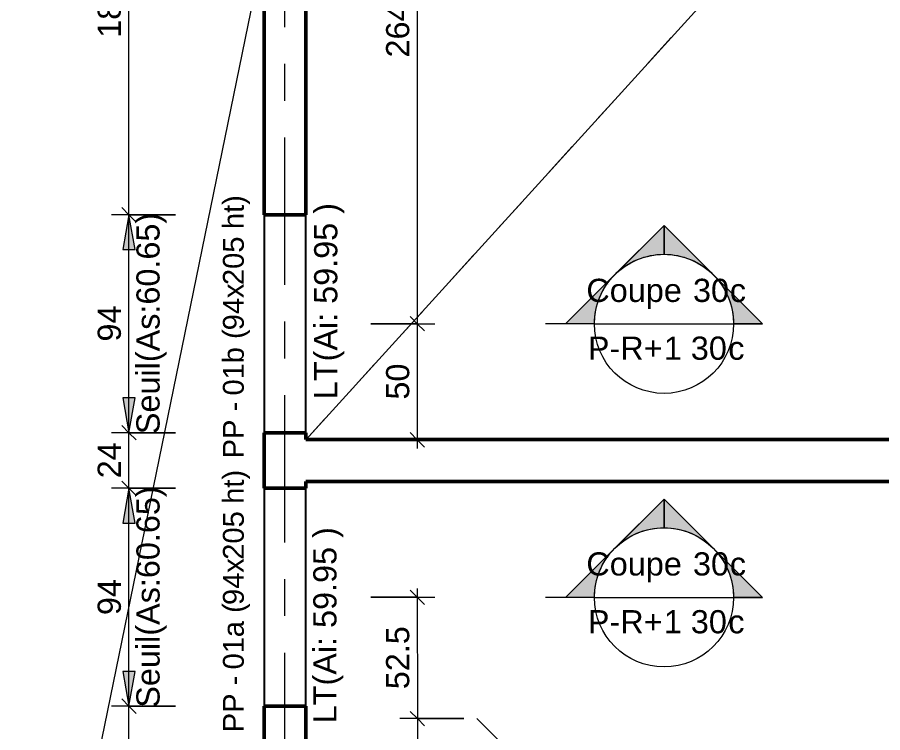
# Model space of a CAD drawing. Header units: metres. Extents: x 399 to 3028, y -427 to 863.
# Drawn here: x 459.749 to 463.48, y -399.272 to -396.186 of the extents above; entities that cross this region are included whole.
import ezdxf

# ---------------------------------------------------------------- set-up
doc = ezdxf.new("R2010")
doc.units = ezdxf.units.M
doc.linetypes.add('Ligne de quadrillage', pattern=[1.11125, 0.635, -0.15875, 0.15875, -0.15875])
doc.linetypes.add('Tiret', pattern=[0.3175, 0.15875, -0.15875])
for name, color, linetype, lineweight in [('A-ANNO-DIMS', 211, 'Continuous', 9), ('A-ANNO-DIMS-50', 211, 'Continuous', 9), ('A-DETL', 90, 'Continuous', 18), ('A-DOOR-IDEN', 31, 'Continuous', 18), ('A-FLOR', 192, 'Continuous', 18), ('A-WALL', 113, 'Continuous', 18), ('G-ANNO-DIMS', 111, 'Continuous', 9), ('G-ANNO-SYMB', 111, 'Continuous', 9), ('S-GRID', 1, 'Continuous', 9)]:
    doc.layers.add(name, color=color, linetype=linetype, lineweight=lineweight)
doc.styles.add('Arial', font='arial.ttf', dxfattribs={"height": 0.1})
doc.styles.add('Arial_6', font='arial.ttf', dxfattribs={"height": 0.09})
doc.dimstyles.new('AES-_COTATION_1_50', dxfattribs={"dimscale": 0.3048, "dimtxt": 0.102026, "dimasz": 0.205052, "dimexe": 0.246063, "dimexo": 0.0625, "dimgap": 0.016404, "dimtad": 1, "dimdec": 1, "dimlfac": 100, "dimrnd": 0.5, "dimdsep": 46, "dimtxsty": 'Arial', "dimblk1": 'OBLIQUE', "dimblk2": 'OBLIQUE', "dimsah": 1, "dimcen": 0.09, "dimdle": 0.123031, "dimazin": 0, "dimtfac": 1, "dimtdec": 4, "dimtix": 1, "dimtmove": 0, "dimatfit": 3, "dimfxl": 0.656168, "dimfxlon": 1, "dimtvp": 1, "dimtolj": 1, "dimtzin": 0, "dimarcsym": 2})
doc.dimstyles.new('AES-_COTATION_1_50_2', dxfattribs={"dimscale": 0.3048, "dimtxt": 0.102026, "dimasz": 0.205052, "dimexe": 0.246063, "dimexo": 0.0625, "dimgap": 0.016404, "dimtad": 1, "dimdec": 1, "dimlfac": 100, "dimrnd": 0.5, "dimdsep": 46, "dimtxsty": 'Arial', "dimblk1": 'OBLIQUE', "dimblk2": 'OBLIQUE', "dimsah": 1, "dimcen": 0.09, "dimdle": 0.123031, "dimazin": 0, "dimtfac": 1, "dimtdec": 4, "dimtix": 1, "dimtmove": 0, "dimatfit": 3, "dimfxl": 0.656168, "dimfxlon": 1, "dimtvp": 1, "dimtolj": 1, "dimtzin": 0, "dimarcsym": 2})
doc.dimstyles.new('AES-_COTATION_Allège_1_50', dxfattribs={"dimscale": 0.3048, "dimtxt": 0.102026, "dimasz": 0.492126, "dimexe": 0.246063, "dimexo": 0.0625, "dimgap": 0.016404, "dimtad": 1, "dimdec": 1, "dimlfac": 100, "dimrnd": 0.5, "dimdsep": 46, "dimtxsty": 'Arial', "dimsah": 1, "dimcen": 0.09, "dimdle": 0.123031, "dimazin": 0, "dimtfac": 1, "dimtdec": 4, "dimtix": 1, "dimtmove": 0, "dimatfit": 3, "dimfxl": 0.656168, "dimfxlon": 1, "dimtvp": 1, "dimtolj": 1, "dimtzin": 0, "dimarcsym": 2})

# ---------------------------------------------------------------- blocks, each defined once
blk = doc.blocks.new('DIMBLOCK175-AES_EXE_BET_TZ_R_1_COF_0100-Plan coffrage PH R_1 Diffusion')
at = {"layer": 'A-ANNO-DIMS-50', "transparency": 16777216}
for p, q in [((461.4737, -394.8638), (461.4424, -394.8326)), ((461.2737, -394.8638), (461.5487, -394.8638)), ((461.4737, -394.8638), (461.2737, -394.8638)), ((461.4737, -394.8638), (461.4737, -397.5076)), ((461.4737, -394.8638), (461.5049, -394.8951)), ((461.2737, -397.5076), (461.5487, -397.5076)), ((461.4737, -397.5076), (461.2737, -397.5076)), ((461.4737, -397.5076), (461.4425, -397.4763)), ((461.4737, -397.5076), (461.505, -397.5388))]:
    blk.add_line(p, q, dxfattribs=at)
at = {"layer": 'A-ANNO-DIMS-50', "color": 0, "transparency": 16777216, "insert": (461.3389, -396.3592), "char_height": 0.1, "width": 0.416266, "attachment_point": 1, "rotation": 90, "line_spacing_factor": 0.941778, "style": 'Arial'}
blk.add_mtext('264.5', dxfattribs=at)
blk = doc.blocks.new('_Oblique')
at = {"color": 0, "linetype": 'ByBlock', "lineweight": -2}
blk.add_line((-0.5, -0.5), (0.5, 0.5), dxfattribs=at)
blk = doc.blocks.new('DIMBLOCK176-AES_EXE_BET_TZ_R_1_COF_0100-Plan coffrage PH R_1 Diffusion')
at = {"layer": 'A-ANNO-DIMS-50', "transparency": 16777216}
for p, q in [((461.2737, -397.5076), (461.5487, -397.5076)), ((461.4737, -397.5076), (461.2737, -397.5076)), ((461.4737, -397.5076), (461.4425, -397.4763)), ((461.4737, -397.5076), (461.4737, -398.0457)), ((461.4737, -397.5076), (461.505, -397.5388)), ((461.4737, -398.0082), (461.4425, -397.9769)), ((461.2737, -398.0082), (461.5487, -398.0082)), ((461.4737, -398.0082), (461.2737, -398.0082)), ((461.4737, -398.0082), (461.505, -398.0394))]:
    blk.add_line(p, q, dxfattribs=at)
at = {"layer": 'A-ANNO-DIMS-50', "color": 0, "transparency": 16777216, "insert": (461.3389, -397.8348), "char_height": 0.1, "width": 0.184588, "attachment_point": 1, "rotation": 90, "line_spacing_factor": 0.941778, "style": 'Arial'}
blk.add_mtext('50', dxfattribs=at)
blk = doc.blocks.new('DIMBLOCK177-AES_EXE_BET_TZ_R_1_COF_0100-Plan coffrage PH R_1 Diffusion')
at = {"layer": 'A-ANNO-DIMS-50', "transparency": 16777216}
for p, q in [((461.4737, -398.6876), (461.4425, -398.6563)), ((461.4737, -398.6501), (461.4738, -399.2109)), ((461.2737, -398.6876), (461.5487, -398.6876)), ((461.4737, -398.6876), (461.2737, -398.6876)), ((461.4737, -398.6876), (461.505, -398.7188)), ((461.4738, -399.2109), (461.4425, -399.1797)), ((461.6738, -399.2109), (461.3988, -399.2109)), ((461.4738, -399.2109), (461.505, -399.2422)), ((461.4738, -399.2109), (461.6738, -399.2109))]:
    blk.add_line(p, q, dxfattribs=at)
at = {"layer": 'A-ANNO-DIMS-50', "color": 0, "transparency": 16777216, "insert": (461.3389, -399.0842), "char_height": 0.1, "width": 0.323972, "attachment_point": 1, "rotation": 90, "line_spacing_factor": 0.941778, "style": 'Arial'}
blk.add_mtext('52.5', dxfattribs=at)
blk = doc.blocks.new('DIMBLOCK178-AES_EXE_BET_TZ_R_1_COF_0100-Plan coffrage PH R_1 Diffusion')
at = {"layer": 'A-ANNO-DIMS-50', "transparency": 16777216}
for p, q in [((461.4738, -399.2109), (461.4425, -399.1797)), ((461.6738, -399.2109), (461.3988, -399.2109)), ((461.4738, -399.2109), (461.4738, -400.1161)), ((461.4738, -399.2109), (461.505, -399.2422)), ((461.4738, -399.2109), (461.6738, -399.2109)), ((461.4738, -400.1161), (461.4425, -400.0849)), ((461.6738, -400.1161), (461.3988, -400.1161)), ((461.4738, -400.1161), (461.505, -400.1474)), ((461.4738, -400.1161), (461.6738, -400.1161))]:
    blk.add_line(p, q, dxfattribs=at)
at = {"layer": 'A-ANNO-DIMS-50', "color": 0, "transparency": 16777216, "insert": (461.3389, -399.7985), "char_height": 0.1, "width": 0.323972, "attachment_point": 1, "rotation": 90, "line_spacing_factor": 0.941778, "style": 'Arial'}
blk.add_mtext('90.5', dxfattribs=at)
blk = doc.blocks.new('Coupe - M_Section Head - Filled-24181-AES_EXE_BET_TZ_R_1_COF_0100-Plan coffrage PH R_1 Diffusion')
at = {"layer": 'G-ANNO-SYMB'}
h = blk.add_hatch(color=256, dxfattribs=at)
edge = h.paths.add_edge_path()
edge.add_line((-0.006, 0.008485), (-0.006, 0.006))
edge.add_arc((-0.006, 0), 0.006, 90, 135)
edge.add_line((-0.010243, 0.004243), (-0.006, 0.008485))
h = blk.add_hatch(color=256, dxfattribs=at)
edge = h.paths.add_edge_path()
edge.add_line((-0.006, 0.008485), (-0.001757, 0.004243))
edge.add_arc((-0.006, 0), 0.006, 45, 90)
edge.add_line((-0.006, 0.006), (-0.006, 0.008485))
h = blk.add_hatch(color=256, dxfattribs=at)
edge = h.paths.add_edge_path()
edge.add_line((-0.014485, 0), (-0.010243, 0.004243))
edge.add_arc((-0.006, 0), 0.006, 135, 180)
edge.add_line((-0.012, 0), (-0.014485, 0))
h = blk.add_hatch(color=256, dxfattribs=at)
edge = h.paths.add_edge_path()
edge.add_line((0.002485, 0), (0, 0))
edge.add_arc((-0.006, 0), 0.006, 360, 405)
edge.add_line((-0.001757, 0.004243), (0.002485, 0))
at = {"layer": 'G-ANNO-SYMB', "lineweight": 18}
for p, q in [((-0.006, 0.008485), (-0.014485, 0)), ((-0.006, 0.008485), (-0.010243, 0.004243)), ((-0.006, 0.008485), (0.002485, 0)), ((-0.006, 0.006), (-0.006, 0.008485)), ((-0.006, 0.008485), (-0.006, 0.006)), ((-0.001757, 0.004243), (-0.006, 0.008485)), ((-0.010243, 0.004243), (-0.014485, 0)), ((0.002485, 0), (-0.001757, 0.004243)), ((-0.014485, 0), (-0.012, 0)), ((0, 0), (0.002485, 0)), ((-0.012, 0), (-0.014485, 0)), ((0, 0), (0.002485, 0))]:
    blk.add_line(p, q, dxfattribs=at)
for start, end in [(360, 180), (90, 135), (45, 90), (135, 180), (360, 45), (180, 360)]:
    blk.add_arc((-0.006, 0), 0.006, start, end, dxfattribs=at)
blk = doc.blocks.new('DIMBLOCK534-AES_EXE_BET_TZ_R_1_COF_0100-Plan coffrage PH R_1 Diffusion')
at = {"layer": 'A-ANNO-DIMS-50', "transparency": 16777216}
for p, q in [((460.2306, -399.1576), (460.1994, -399.1264)), ((460.2306, -401.0696), (460.2306, -399.1201)), ((460.4306, -399.1576), (460.1556, -399.1576)), ((460.2306, -399.1576), (460.2619, -399.1889)), ((460.2306, -399.1576), (460.4306, -399.1576)), ((460.2306, -401.0321), (460.1994, -401.0008)), ((460.4306, -401.0321), (460.1556, -401.0321)), ((460.2306, -401.0321), (460.2619, -401.0633)), ((460.2306, -401.0321), (460.4306, -401.0321))]:
    blk.add_line(p, q, dxfattribs=at)
at = {"layer": 'A-ANNO-DIMS-50', "color": 0, "transparency": 16777216, "insert": (460.0958, -400.2683), "char_height": 0.1, "width": 0.416266, "attachment_point": 1, "rotation": 90, "line_spacing_factor": 0.941778, "style": 'Arial'}
blk.add_mtext('187.5', dxfattribs=at)
blk = doc.blocks.new('DIMBLOCK535-AES_EXE_BET_TZ_R_1_COF_0100-Plan coffrage PH R_1 Diffusion')
at = {"layer": 'A-ANNO-DIMS-50', "transparency": 16777216}
for points in [[(460.2306, -398.2176), (460.2041, -398.3676), (460.257, -398.3676)], [(460.2306, -399.1576), (460.257, -399.0076), (460.2042, -399.0076)]]:
    blk.add_hatch(color=256, dxfattribs=at).paths.add_polyline_path(points)
for p, q in [((460.2306, -399.1951), (460.2306, -398.1801)), ((460.4306, -398.2176), (460.1556, -398.2176)), ((460.2306, -398.2176), (460.2041, -398.3676)), ((460.257, -398.3676), (460.2306, -398.2176)), ((460.2306, -398.2176), (460.4306, -398.2176)), ((460.2041, -398.3676), (460.257, -398.3676)), ((460.257, -399.0076), (460.2042, -399.0076)), ((460.2042, -399.0076), (460.2306, -399.1576)), ((460.2306, -399.1576), (460.257, -399.0076)), ((460.4306, -399.1576), (460.1556, -399.1576)), ((460.2306, -399.1576), (460.4306, -399.1576))]:
    blk.add_line(p, q, dxfattribs=at)
at = {"layer": 'A-ANNO-DIMS-50', "color": 0, "transparency": 16777216, "char_height": 0.1, "attachment_point": 1, "line_spacing_factor": 0.941778, "style": 'Arial'}
for s, insert, width, rotation in [('Seuil(As:60.65)', (460.2627, -399.164), 1.143318, 90.0009), ('94', (460.0958, -398.7645), 0.184588, 90)]:
    blk.add_mtext(s, dxfattribs=dict(at, insert=insert, width=width, rotation=rotation))
blk = doc.blocks.new('DIMBLOCK536-AES_EXE_BET_TZ_R_1_COF_0100-Plan coffrage PH R_1 Diffusion')
at = {"layer": 'A-ANNO-DIMS-50', "transparency": 16777216}
for p, q in [((460.2306, -397.9776), (460.1993, -397.9464)), ((460.2306, -398.2551), (460.2306, -397.9401)), ((460.4306, -397.9776), (460.1556, -397.9776)), ((460.2306, -397.9776), (460.2618, -398.0089)), ((460.2306, -397.9776), (460.4306, -397.9776)), ((460.4306, -398.2176), (460.1556, -398.2176)), ((460.2306, -398.2176), (460.1993, -398.1864)), ((460.2306, -398.2176), (460.2618, -398.2489)), ((460.2306, -398.2176), (460.4306, -398.2176))]:
    blk.add_line(p, q, dxfattribs=at)
at = {"layer": 'A-ANNO-DIMS-50', "color": 0, "transparency": 16777216, "insert": (460.0958, -398.1745), "char_height": 0.1, "width": 0.184588, "attachment_point": 1, "rotation": 90, "line_spacing_factor": 0.941778, "style": 'Arial'}
blk.add_mtext('24', dxfattribs=at)
blk = doc.blocks.new('DIMBLOCK537-AES_EXE_BET_TZ_R_1_COF_0100-Plan coffrage PH R_1 Diffusion')
at = {"layer": 'A-ANNO-DIMS-50', "transparency": 16777216}
for points in [[(460.2306, -397.0376), (460.2041, -397.1876), (460.257, -397.1876)], [(460.2306, -397.9776), (460.257, -397.8276), (460.2041, -397.8276)]]:
    blk.add_hatch(color=256, dxfattribs=at).paths.add_polyline_path(points)
for p, q in [((460.2306, -398.0151), (460.2306, -397.0001)), ((460.4306, -397.0376), (460.1556, -397.0376)), ((460.2306, -397.0376), (460.2041, -397.1876)), ((460.257, -397.1876), (460.2306, -397.0376)), ((460.2306, -397.0376), (460.4306, -397.0376)), ((460.2041, -397.1876), (460.257, -397.1876)), ((460.257, -397.8276), (460.2041, -397.8276)), ((460.2041, -397.8276), (460.2306, -397.9776)), ((460.2306, -397.9776), (460.257, -397.8276)), ((460.4306, -397.9776), (460.1556, -397.9776)), ((460.2306, -397.9776), (460.4306, -397.9776))]:
    blk.add_line(p, q, dxfattribs=at)
at = {"layer": 'A-ANNO-DIMS-50', "color": 0, "transparency": 16777216, "char_height": 0.1, "attachment_point": 1, "line_spacing_factor": 0.941778, "style": 'Arial'}
for s, insert, width, rotation in [('Seuil(As:60.65)', (460.2627, -397.984), 1.143318, 90.0009), ('94', (460.0958, -397.5845), 0.184588, 90)]:
    blk.add_mtext(s, dxfattribs=dict(at, insert=insert, width=width, rotation=rotation))
blk = doc.blocks.new('DIMBLOCK538-AES_EXE_BET_TZ_R_1_COF_0100-Plan coffrage PH R_1 Diffusion')
at = {"layer": 'A-ANNO-DIMS-50', "transparency": 16777216}
for p, q in [((460.2305, -395.1638), (460.1993, -395.1326)), ((460.2306, -397.0751), (460.2305, -395.1263)), ((460.4305, -395.1638), (460.1555, -395.1638)), ((460.2305, -395.1638), (460.2618, -395.1951)), ((460.2305, -395.1638), (460.4305, -395.1638)), ((460.2306, -397.0376), (460.1993, -397.0064)), ((460.4306, -397.0376), (460.1556, -397.0376)), ((460.2306, -397.0376), (460.2618, -397.0689)), ((460.2306, -397.0376), (460.4306, -397.0376))]:
    blk.add_line(p, q, dxfattribs=at)
at = {"layer": 'A-ANNO-DIMS-50', "color": 0, "transparency": 16777216, "insert": (460.0957, -396.2742), "char_height": 0.1, "width": 0.416266, "attachment_point": 1, "rotation": 90, "line_spacing_factor": 0.941778, "style": 'Arial'}
blk.add_mtext('187.5', dxfattribs=at)

msp = doc.modelspace()

# ---------------------------------------------------------------- linework, layer by layer
at = {"layer": 'A-DETL', "color": 51}
for p, q in [((463.8489, -394.8631), (460.9932, -398.0082)), ((459.7494, -401.0819), (460.8131, -395.8806)), ((463.8519, -401.3322), (461.7306, -399.2109))]:
    msp.add_line(p, q, dxfattribs=at)
at = {"layer": 'A-DETL', "linetype": 'Tiret'}
for p, q in [((463.8489, -394.8631), (460.9932, -398.0082)), ((463.8519, -401.3322), (461.7306, -399.2109))]:
    msp.add_line(p, q, dxfattribs=at)
at = {"layer": 'A-FLOR', "color": 31, "lineweight": 25}
for p, q in [((460.9932, -398.0075), (460.9931, -395.497)), ((460.8131, -395.8806), (460.8133, -406.2351)), ((467.3908, -398.0075), (460.9932, -398.0075)), ((460.9932, -398.1875), (467.3908, -398.1875)), ((460.9933, -404.4772), (460.9932, -398.1875))]:
    msp.add_line(p, q, dxfattribs=at)
at = {"layer": 'A-WALL', "color": 2, "lineweight": 50}
for p, q in [((460.8132, -397.0376), (460.8131, -395.1638)), ((460.9931, -395.1638), (460.9932, -397.0376)), ((460.9932, -397.0376), (460.8132, -397.0376)), ((460.8132, -398.2176), (460.8132, -397.9776)), ((460.8132, -397.9776), (460.9932, -397.9776)), ((460.9932, -397.9776), (460.9932, -398.0075)), ((460.9932, -398.0075), (467.3908, -398.0075)), ((460.9932, -398.2176), (460.8132, -398.2176)), ((460.9932, -398.1875), (460.9932, -398.2176)), ((467.3908, -398.1875), (460.9932, -398.1875)), ((460.8132, -401.0321), (460.8132, -399.1576)), ((460.8132, -399.1576), (460.9932, -399.1576)), ((460.9932, -399.1576), (460.9932, -401.0321))]:
    msp.add_line(p, q, dxfattribs=at)
at = {"layer": 'A-WALL', "color": 3, "lineweight": 25}
for p, q in [((460.8132, -397.0376), (460.8132, -397.9776)), ((460.9932, -397.9776), (460.9932, -397.0376)), ((460.8132, -398.2176), (460.8132, -399.1576)), ((460.9932, -399.1576), (460.9932, -398.2176))]:
    msp.add_line(p, q, dxfattribs=at)
at = {"layer": 'G-ANNO-SYMB'}
for p, q in [((462.2372, -397.5081), (462.0267, -397.5081)), ((462.2372, -398.6881), (462.0267, -398.6881))]:
    msp.add_line(p, q, dxfattribs=at)
at = {"layer": 'G-ANNO-SYMB', "lineweight": 18}
for p, q in [((462.2372, -397.5081), (462.8372, -397.5081)), ((462.2372, -398.6881), (462.8372, -398.6881))]:
    msp.add_line(p, q, dxfattribs=at)
at = {"layer": 'S-GRID', "linetype": 'Ligne de quadrillage'}
msp.add_line((460.9024, -424.0096), (460.9017, -380.1742), dxfattribs=at)

# ---------------------------------------------------------------- block references
at = {"layer": 'G-ANNO-SYMB', "lineweight": 18, "extrusion": (0, 0, -1), "xscale": 49.99999999999997, "yscale": 49.99999999999997, "zscale": 49.99999999999997}
for p in [(-462.2372, -397.5081), (-462.2372, -398.6881)]:
    msp.add_blockref('Coupe - M_Section Head - Filled-24181-AES_EXE_BET_TZ_R_1_COF_0100-Plan coffrage PH R_1 Diffusion', p, dxfattribs=at)

# ---------------------------------------------------------------- texts
at = {"layer": 'A-DOOR-IDEN', "lineweight": 9, "char_height": 0.09, "attachment_point": 1, "rotation": 90, "style": 'Arial_6'}
for s, insert, width in [('ht)', (460.6358, -397.0996), 0.172363), ('205 ', (460.6358, -397.3411), 0.292616), ('\\fArial|b0|i0|c178|p34|;x', (460.6358, -397.3973), 0.068143), ('94', (460.6358, -397.5362), 0.168354), ('b (', (460.6358, -397.6784), 0.172363), ('01', (460.6358, -397.8173), 0.168354), ('PP - ', (460.6358, -398.0885), 0.328692), ('ht)', (460.6358, -398.2845), 0.172363), ('205 ', (460.6358, -398.526), 0.292616), ('\\fArial|b0|i0|c178|p34|;x', (460.6358, -398.5822), 0.068143), ('94', (460.6358, -398.7211), 0.168354), ('a (', (460.6358, -398.86), 0.168354), ('01', (460.6358, -398.9989), 0.168354), ('PP - ', (460.6358, -399.2701), 0.328692)]:
    msp.add_mtext(s, dxfattribs=dict(at, insert=insert, width=width))
at = {"layer": 'G-ANNO-DIMS', "char_height": 0.1, "width": 1.011239, "attachment_point": 1, "rotation": 90, "line_spacing_factor": 0.941778, "style": 'Arial'}
for insert in [(461.0289, -397.8331), (461.0253, -399.2313)]:
    msp.add_mtext('LT(Ai: 59.95 )', dxfattribs=dict(at, insert=insert))
at = {"layer": 'G-ANNO-SYMB', "char_height": 0.1, "attachment_point": 1, "style": 'Arial'}
for s, insert, width in [('Coupe ', (462.2023, -397.3137), 0.557173), ('30', (462.662, -397.3137), 0.192405), ('\\fArial|b0|i0|c178|p34|;c', (462.8208, -397.3137), 0.088186), ('P-R+', (462.2088, -397.5631), 0.396835), ('1 30', (462.5362, -397.5631), 0.336709), ('\\fArial|b0|i0|c178|p34|;c', (462.8141, -397.5631), 0.088186), ('Coupe ', (462.2023, -398.4937), 0.557173), ('30', (462.662, -398.4937), 0.192405), ('\\fArial|b0|i0|c178|p34|;c', (462.8208, -398.4937), 0.088186), ('1 30', (462.5362, -398.7431), 0.336709), ('P-R+', (462.2088, -398.7431), 0.396835), ('\\fArial|b0|i0|c178|p34|;c', (462.8141, -398.7431), 0.088186)]:
    msp.add_mtext(s, dxfattribs=dict(at, insert=insert, width=width))

# ---------------------------------------------------------------- dimensions: what is measured, and where the dimension line sits
at = {"layer": 'A-ANNO-DIMS'}
for base, p1, p2, angle, dimstyle, override, picture, middle in [((461.4737, -397.5076), (461.2737, -394.8638), (461.2737, -397.5076), 270.0009, 'AES-_COTATION_1_50', {"dimpost": '<>', "dimfxl": 2.643769}, 'DIMBLOCK175-AES_EXE_BET_TZ_R_1_COF_0100-Plan coffrage PH R_1 Diffusion', (461.5298, -396.1857)), ((460.2305, -395.1638), (460.4306, -397.0376), (460.4305, -395.1638), 270.0009, 'AES-_COTATION_1_50_2', {"dimpost": '<>', "dimfxl": 1.873769}, 'DIMBLOCK538-AES_EXE_BET_TZ_R_1_COF_0100-Plan coffrage PH R_1 Diffusion', (460.2866, -396.1007)), ((461.4737, -398.0082), (461.2737, -397.5076), (461.2737, -398.0082), 270.0009, 'AES-_COTATION_1_50', {"dimpost": '<>', "dimfxl": 0.500576}, 'DIMBLOCK176-AES_EXE_BET_TZ_R_1_COF_0100-Plan coffrage PH R_1 Diffusion', (461.5298, -397.7579)), ((460.2306, -397.9776), (460.4306, -398.2176), (460.4306, -397.9776), 270.0009, 'AES-_COTATION_1_50_2', {"dimpost": '<>', "dimfxl": 0.24}, 'DIMBLOCK536-AES_EXE_BET_TZ_R_1_COF_0100-Plan coffrage PH R_1 Diffusion', (460.2858, -398.0976)), ((461.4738, -399.2109), (461.2737, -398.6876), (461.6738, -399.2109), 270.0009, 'AES-_COTATION_1_50', {"dimpost": '<>', "dimfxl": 0.658684}, 'DIMBLOCK177-AES_EXE_BET_TZ_R_1_COF_0100-Plan coffrage PH R_1 Diffusion', (461.5298, -398.9493)), ((460.2306, -399.15761), (460.43063, -401.03208), (460.4306, -399.15761), 270.00085, 'AES-_COTATION_1_50_2', {"dimpost": '<>', "dimfxl": 1.874476}, 'DIMBLOCK534-AES_EXE_BET_TZ_R_1_COF_0100-Plan coffrage PH R_1 Diffusion', (460.28667, -400.09485)), ((461.4738, -400.1161), (461.6738, -399.2109), (461.6738, -400.1161), 270.0009, 'AES-_COTATION_1_50', {"dimpost": '<>', "dimfxl": 0.905192}, 'DIMBLOCK178-AES_EXE_BET_TZ_R_1_COF_0100-Plan coffrage PH R_1 Diffusion', (461.5298, -399.6635))]:
    dim = msp.add_linear_dim(base=base, p1=p1, p2=p2, angle=angle, dimstyle=dimstyle, override=override, dxfattribs=at)
    dim.commit()
    dim.dimension.update_dxf_attribs({"geometry": picture, "text_midpoint": middle})
for base, p1, p2, picture, middle in [((460.2306, -397.0376), (460.4306, -397.9776), (460.4306, -397.0376), 'DIMBLOCK537-AES_EXE_BET_TZ_R_1_COF_0100-Plan coffrage PH R_1 Diffusion', (460.2306, -397.5076)), ((460.2306, -398.2176), (460.4306, -399.1576), (460.4306, -398.2176), 'DIMBLOCK535-AES_EXE_BET_TZ_R_1_COF_0100-Plan coffrage PH R_1 Diffusion', (460.2306, -398.6876))]:
    dim = msp.add_linear_dim(base=base, p1=p1, p2=p2, angle=270.0009, text='<>\\XSeuil(As:60.65)', dimstyle='AES-_COTATION_Allège_1_50', override={"dimpost": '<>', "dimfxl": 0.94}, dxfattribs=at)
    dim.commit()
    dim.dimension.update_dxf_attribs({"geometry": picture, "text_midpoint": middle})

doc.saveas('drawing.dxf')
